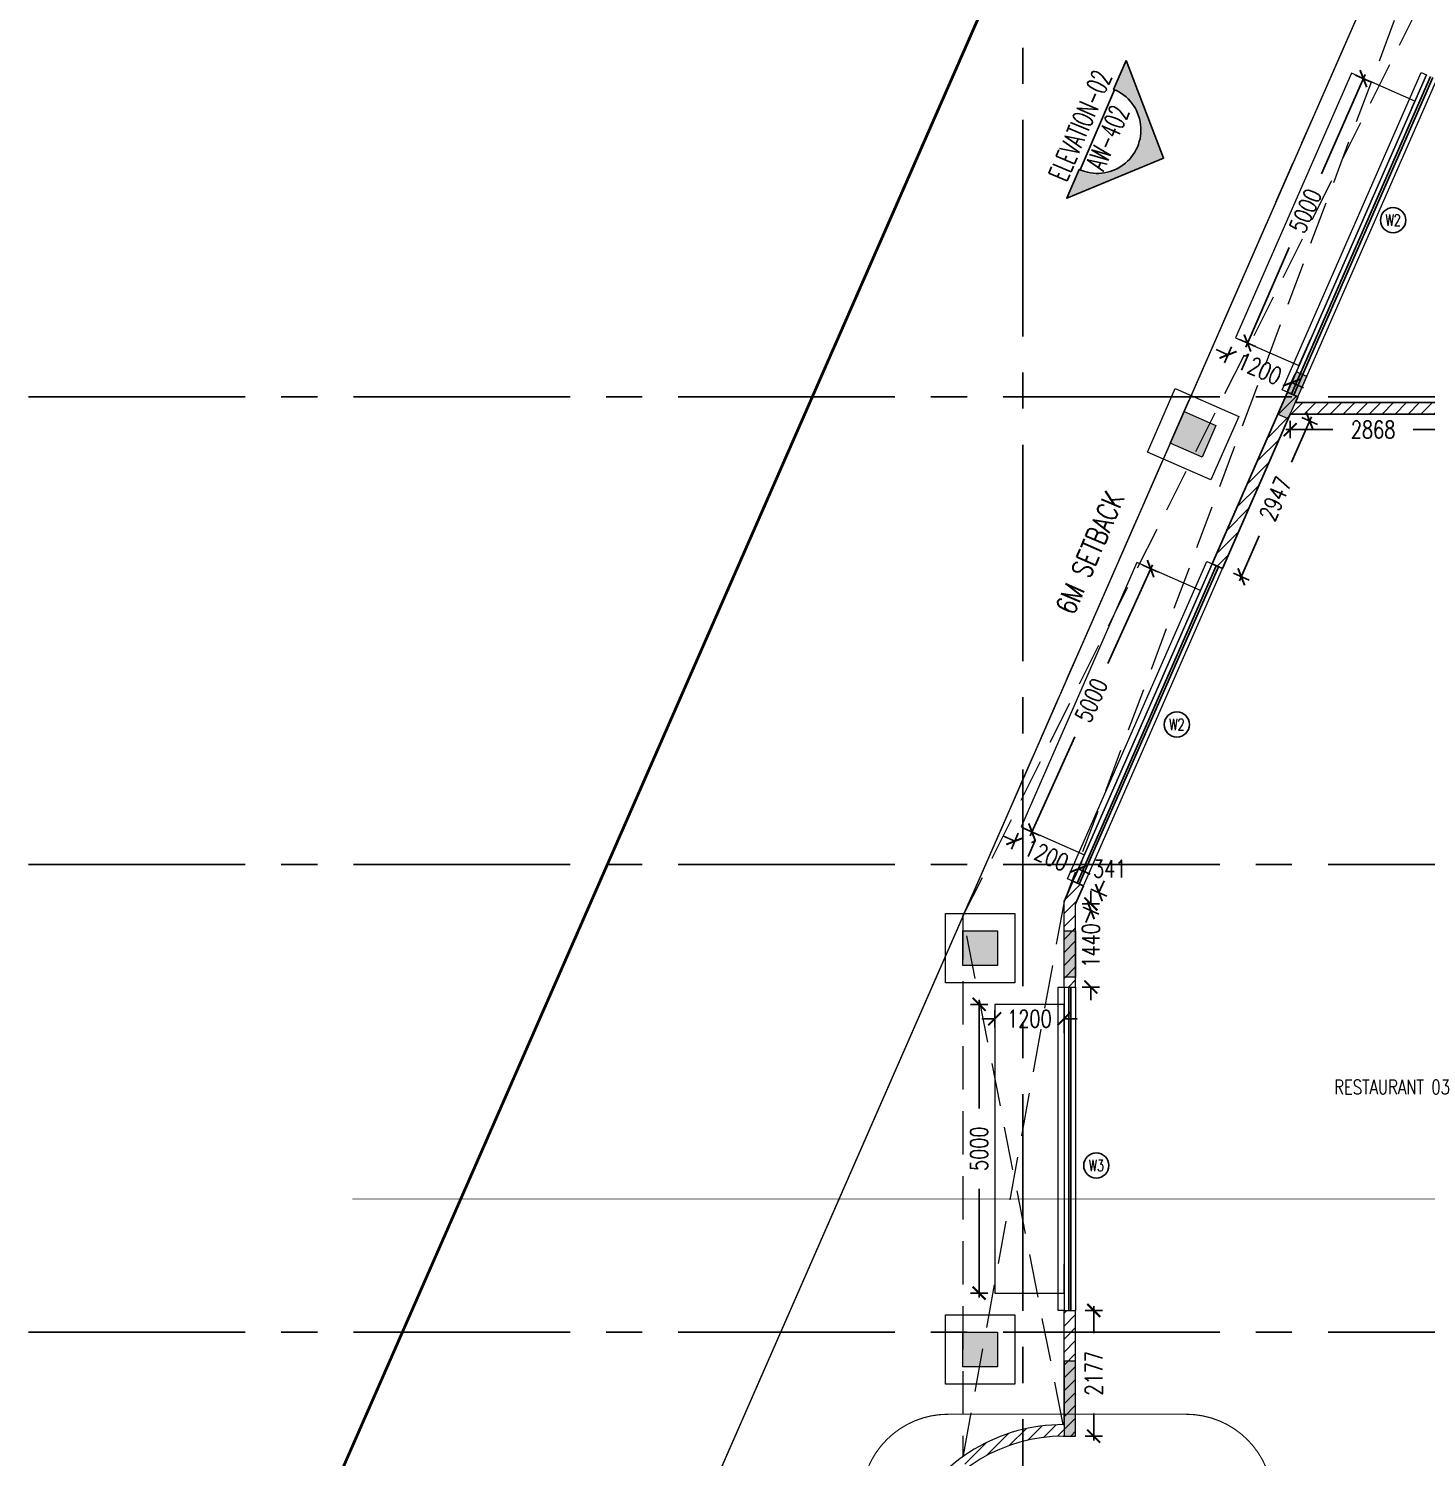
# Model space of a CAD drawing. Header units: millimetres. Extents: x -2076597 to 16308595, y -4402071 to 17875273.
# Drawn here: x -2075263 to -2051059, y -4233978 to -4209234 of the extents above; entities that cross this region are included whole.
import ezdxf
from ezdxf.enums import TextEntityAlignment as Align
from ezdxf.lldxf.tags import DXFTag

# ---------------------------------------------------------------- set-up
doc = ezdxf.new("R2010")
doc.units = ezdxf.units.MM
for name, pattern in [('CENTER', [50.800000000000004, 31.75, -6.35, 6.35, -6.35]), ('CENTER2', [1.125, 0.75, -0.125, 0.125, -0.125]), ('DASHDOT', [1, 0.5, -0.25, 0, -0.25]), ('DASHED2', [0.375, 0.25, -0.125]), ('Demolished', [4.799999999999998, 3.199999999999999, -1.599999999999999]), ('Overhead', [3.968749999999999, 2.38125, -1.587499999999999])]:
    doc.linetypes.add(name, pattern=pattern)
for name, color, linetype, lineweight in [('A- GLAZING', 5, 'Continuous', 9), ('A- REF LINES', 5, 'Continuous', 9), ('A- SHAFT', 8, 'Continuous', 9), ('A-COL HATCH', 252, 'Continuous', 9), ('A-DETL-DEMO', 6, 'Demolished', 9), ('A-DETL-GENF', 92, 'Continuous', 9), ('A-ELEV FINEWALL', 6, 'Continuous', 9), ('A-FLOR', 1, 'Continuous', 9), ('S-COL HATCH', 251, 'Continuous', 9), ('S-COLS', 7, 'Continuous', 9), ('S-STRS-MBND', 31, 'Overhead', 9)]:
    doc.layers.add(name, color=color, linetype=linetype, lineweight=lineweight)
for name, color, linetype in [('A-DIMS', 4, 'Continuous'), ('A-GRID', 8, 'CENTER'), ('A-PARAPET WALL', 4, 'Continuous'), ('a-ref', 5, 'Continuous'), ('A-SCHED', 1, 'Continuous'), ('A-SETBACK', 3, 'Continuous'), ('A-SITE BOUNDARY', 7, 'CENTER'), ('A-TXTROOM', 3, 'Continuous'), ('A-WALL', 2, 'Continuous'), ('A-WALL HATCH', 8, 'Continuous'), ('La-hatch', 8, 'Continuous'), ('S-GRID', 252, 'CENTER2')]:
    doc.layers.add(name, color=color, linetype=linetype)
doc.styles.add('ROMANS', font='romans.shx', dxfattribs={"width": 0.75})
tags = doc.linetypes.add('Sheet-A1-BLOCK-12$0$DASHDOT2', pattern=[0.5, 0.25, -0.125, 0, -0.125]).pattern_tags.tags
tags[10:11] = [DXFTag(74, 4), DXFTag(75, 0), DXFTag(340, '0'), DXFTag(46, 1.0), DXFTag(50, 0.0), DXFTag(44, 0.0), DXFTag(45, 0.0)]
tags[8:9] = [DXFTag(74, 4), DXFTag(75, 0), DXFTag(340, '0'), DXFTag(46, 1.0), DXFTag(50, 0.0), DXFTag(44, 0.0), DXFTag(45, 0.0)]
tags[6:7] = [DXFTag(74, 4), DXFTag(75, 0), DXFTag(340, '0'), DXFTag(46, 1.0), DXFTag(50, 0.0), DXFTag(44, 0.0), DXFTag(45, 0.0)]
tags[4:5] = [DXFTag(74, 4), DXFTag(75, 0), DXFTag(340, '0'), DXFTag(46, 1.0), DXFTag(50, 0.0), DXFTag(44, 0.0), DXFTag(45, 0.0)]
doc.dimstyles.new('DIMM-100', dxfattribs={"dimscale": 150, "dimtxt": 2, "dimasz": 1.5, "dimexe": 1, "dimexo": 0, "dimgap": 2, "dimtad": 0, "dimtoh": 1, "dimdec": 0, "dimzin": 0, "dimdsep": 46, "dimtxsty": 'ROMANS', "dimblk": 'ARCHTICK', "dimcen": 1.5, "dimdle": 0.5, "dimclrd": 8, "dimclre": 8, "dimclrt": 256, "dimazin": 0, "dimtfac": 1, "dimtdec": 0, "dimtix": 1, "dimtofl": 0, "dimtmove": 2, "dimatfit": 3, "dimldrblk": 'DOT', "dimfxl": 0, "dimtolj": 1, "dimtzin": 0, "dimarcsym": 0})
pattern_1 = [(45, (-2740619.584715616, -3139859.151150383), (-112.2532015133644, 112.2532015133644), [])]

# ---------------------------------------------------------------- blocks, each defined once
blk = doc.blocks.new('Family - ___-240295-0_ ground floor')
at = {"layer": 'A-SETBACK', "linetype": 'DASHDOT', "lineweight": -2, "ltscale": 2000, "const_width": 25}
blk.add_lwpolyline([(76479.83439626312, 233662.6982867941), (47865.55767177325, 236124.157571312), (29165.90349804331, 193452.3024638332), (70914.59060184611, 193452.3024638332)], close=True, dxfattribs=at)
at = {"layer": 'A-SITE BOUNDARY', "ltscale": 100, "const_width": 50}
blk.add_lwpolyline([(83289.44024756085, 239099.080375459), (44095.86574142799, 242470.5927428864), (19985.75853242818, 187452.3024638332), (76141.3656168161, 187452.3024638332)], close=True, dxfattribs=at)
at = {"layer": 'A-TXTROOM', "insert": (38155.57649545837, 215716.9526285976, 1.4043495037e-06), "char_height": 355.9762207404061, "attachment_point": 3, "rotation": 66.81164279724045, "style": 'ROMANS'}
blk.add_mtext('6M SETBACK', dxfattribs=at)
blk = doc.blocks.new('SOP')
at = {"layer": 'A-SCHED', "color": 8}
blk.add_circle((0, 0), 217.9613781485823, dxfattribs=at)
at = {"layer": 'A-SCHED', "style": 'ROMANS', "width": 0.7}
blk.add_attdef('D2', text='', height=200, dxfattribs=at).set_placement((0, 0), align=Align.MIDDLE_CENTER)
blk = doc.blocks.new('_ArchTick')
at = {"color": 0, "linetype": 'ByBlock', "const_width": 0.15}
blk.add_lwpolyline([(-0.5, -0.5), (0.5, 0.5)], dxfattribs=at)
blk = doc.blocks.new('*D579')
at = {"layer": 'A-DIMS', "color": 8, "lineweight": -2, "transparency": 16777216}
for p, q in [((-2053490.987691362, -4216179.298216723), (-2052678.353110949, -4216179.298216723)), ((-2053415.987691362, -4216029.298216723), (-2053415.987691362, -4216329.298216723)), ((-2050472.861387677, -4216179.298216723), (-2051285.495968091, -4216179.298216723)), ((-2050547.861387677, -4216029.298216723), (-2050547.861387677, -4216329.298216723))]:
    blk.add_line(p, q, dxfattribs=at)
at = {"layer": 'Defpoints', "color": 0, "transparency": 16777216}
for p in [(-2053415.987691362, -4215910.532120954), (-2050547.861387677, -4215910.532120954), (-2053415.987691362, -4216179.298216723)]:
    blk.add_point(p, dxfattribs=at)
at = {"layer": 'A-DIMS', "color": 8, "lineweight": -2, "transparency": 16777216, "xscale": 225, "yscale": 225, "zscale": 225, "rotation": 180}
blk.add_blockref('_ArchTick', (-2053415.987691362, -4216179.298216723), dxfattribs=at)
at = {"layer": 'A-DIMS', "color": 8, "lineweight": -2, "transparency": 16777216, "xscale": 225, "yscale": 225, "zscale": 225}
blk.add_blockref('_ArchTick', (-2050547.861387677, -4216179.298216723), dxfattribs=at)
at = {"layer": 'A-DIMS', "transparency": 16777216, "insert": (-2051981.92453952, -4216179.298216723), "char_height": 300, "attachment_point": 5, "style": 'ROMANS'}
blk.add_mtext('\\A1;2868', dxfattribs=at)
blk = doc.blocks.new('_Dot')
at = {"color": 0, "linetype": 'ByBlock', "lineweight": -2}
blk.add_line((-0.5, 0), (-1, 0), dxfattribs=at)
at = {"color": 0, "linetype": 'ByBlock', "const_width": 0.5}
blk.add_lwpolyline([(-0.25, 0, 1), (0.25, 0, 1)], format="xyb", close=True, dxfattribs=at)
blk = doc.blocks.new('*D183')
at = {"layer": 'A-DIMS', "color": 8, "lineweight": -2, "transparency": 16777216}
for p, q in [((-2053050.826747876, -4215959.95716399), (-2053392.736036255, -4216740.180343107)), ((-2053218.316918247, -4215968.444968729), (-2052943.542401862, -4216088.856617442)), ((-2054293.699407943, -4218796.142348294), (-2053951.790119564, -4218015.919169176)), ((-2054400.983753957, -4218667.242894842), (-2054126.209237572, -4218787.654543555))]:
    blk.add_line(p, q, dxfattribs=at)
at = {"layer": 'Defpoints', "color": 0, "transparency": 16777216}
for p in [(-2053405.433089964, -4215886.446947102), (-2054588.099925673, -4218585.244873215), (-2054263.596495765, -4218727.448719199)]:
    blk.add_point(p, dxfattribs=at)
at = {"layer": 'A-DIMS', "color": 8, "lineweight": -2, "transparency": 16777216, "xscale": 225, "yscale": 225, "zscale": 225}
for p, rotation in [((-2053080.929660055, -4216028.650793086), 66.3360129616295), ((-2054263.596495765, -4218727.448719199), 246.3360129616295)]:
    blk.add_blockref('_ArchTick', p, dxfattribs=dict(at, rotation=rotation))
at = {"layer": 'A-DIMS', "transparency": 16777216, "insert": (-2053672.263077909, -4217378.049756142), "char_height": 300, "attachment_point": 5, "rotation": 66.33601296162946, "style": 'ROMANS'}
blk.add_mtext('\\A1;2947', dxfattribs=at)
blk = doc.blocks.new('*D580')
at = {"layer": 'A-DIMS', "color": 8, "lineweight": -2, "transparency": 16777216}
for p, q in [((-2056729.820833354, -4224197.526079897), (-2056639.512096922, -4223991.445192563)), ((-2056867.208091576, -4224137.320255609), (-2056592.433575131, -4224257.731904185)), ((-2057003.955640031, -4224449.372635475), (-2056729.181123586, -4224569.784284052)), ((-2056866.568381809, -4224509.578459763), (-2056956.87711824, -4224715.659347096))]:
    blk.add_line(p, q, dxfattribs=at)
at = {"layer": 'Defpoints', "color": 0, "transparency": 16777216}
for p in [(-2056996.332903135, -4224080.735199495), (-2057133.08045159, -4224392.787579361), (-2056866.568381809, -4224509.578459763)]:
    blk.add_point(p, dxfattribs=at)
at = {"layer": 'A-DIMS', "color": 8, "lineweight": -2, "transparency": 16777216, "xscale": 225, "yscale": 225, "zscale": 225}
for p, rotation in [((-2056729.820833354, -4224197.526079897), 246.3360129902442), ((-2056866.568381809, -4224509.578459763), 66.33601299024417)]:
    blk.add_blockref('_ArchTick', p, dxfattribs=dict(at, rotation=rotation))
at = {"layer": 'A-DIMS', "transparency": 16777216, "insert": (-2056542.461246075, -4223782.852362677), "char_height": 300, "attachment_point": 5, "style": 'ROMANS'}
blk.add_mtext('\\A1;341', dxfattribs=at)
blk = doc.blocks.new('*D581')
at = {"layer": 'A-DIMS', "color": 8, "lineweight": -2, "transparency": 16777216}
for p, q in [((-2056868.823879647, -4224392.787579361), (-2056868.823879647, -4224167.787579361)), ((-2057018.823879647, -4224392.787579361), (-2056718.823879647, -4224392.787579361)), ((-2057018.823879647, -4225832.968899783), (-2056718.823879647, -4225832.968899783)), ((-2056868.823879647, -4225832.968899783), (-2056868.823879647, -4226057.968899783))]:
    blk.add_line(p, q, dxfattribs=at)
at = {"layer": 'Defpoints', "color": 0, "transparency": 16777216}
for p in [(-2057133.080451589, -4224392.787579361), (-2057133.080451587, -4225832.968899783), (-2056868.823879647, -4225832.968899783)]:
    blk.add_point(p, dxfattribs=at)
at = {"layer": 'A-DIMS', "color": 8, "lineweight": -2, "transparency": 16777216, "xscale": 225, "yscale": 225, "zscale": 225}
for p, rotation in [((-2056868.823879647, -4224392.787579361), 270), ((-2056868.823879647, -4225832.968899783), 90)]:
    blk.add_blockref('_ArchTick', p, dxfattribs=dict(at, rotation=rotation))
at = {"layer": 'A-DIMS', "transparency": 16777216, "insert": (-2056868.823879646, -4225112.878239572), "char_height": 300, "attachment_point": 5, "rotation": 90, "style": 'ROMANS'}
blk.add_mtext('\\A1;1440', dxfattribs=at)
blk = doc.blocks.new('*D582')
at = {"layer": 'A-DIMS', "color": 8, "lineweight": -2, "transparency": 16777216}
for p, q in [((-2056968.879241562, -4231432.968899783), (-2056668.879241562, -4231432.968899783)), ((-2056818.879241562, -4231357.968899783), (-2056818.879241562, -4231825.201660435)), ((-2056818.879241562, -4233685.291563943), (-2056818.879241562, -4233218.058803291)), ((-2056968.879241562, -4233610.291563943), (-2056668.879241562, -4233610.291563943))]:
    blk.add_line(p, q, dxfattribs=at)
at = {"layer": 'Defpoints', "color": 0, "transparency": 16777216}
for p in [(-2057133.080451589, -4231432.968899783), (-2057133.080451589, -4233610.291563943), (-2056818.879241562, -4233610.291563943)]:
    blk.add_point(p, dxfattribs=at)
at = {"layer": 'A-DIMS', "color": 8, "lineweight": -2, "transparency": 16777216, "xscale": 225, "yscale": 225, "zscale": 225}
for p, rotation in [((-2056818.879241562, -4231432.968899783), 90), ((-2056818.879241562, -4233610.291563943), 270)]:
    blk.add_blockref('_ArchTick', p, dxfattribs=dict(at, rotation=rotation))
at = {"layer": 'A-DIMS', "transparency": 16777216, "insert": (-2056818.879241562, -4232521.630231863), "char_height": 300, "attachment_point": 5, "rotation": 90, "style": 'ROMANS'}
blk.add_mtext('\\A1;2177', dxfattribs=at)
blk = doc.blocks.new('*D585')
at = {"layer": 'A-DIMS', "color": 8, "lineweight": -2, "transparency": 16777216}
for p, q in [((-2058185.357337608, -4223306.006287079), (-2058391.438224844, -4223215.697550425)), ((-2058125.151513173, -4223168.619028922), (-2058245.563162044, -4223443.393545236)), ((-2057026.053449007, -4223650.265623931), (-2057146.465097879, -4223925.040140245)), ((-2057086.259273443, -4223787.652882088), (-2056880.178386207, -4223877.961618742))]:
    blk.add_line(p, q, dxfattribs=at)
at = {"layer": 'Defpoints', "color": 0, "transparency": 16777216}
for p in [(-2058077.927896739, -4223060.856644753), (-2056978.829832573, -4223542.503239762), (-2057086.259273443, -4223787.652882088)]:
    blk.add_point(p, dxfattribs=at)
at = {"layer": 'A-DIMS', "color": 8, "lineweight": -2, "transparency": 16777216, "xscale": 225, "yscale": 225, "zscale": 225}
for p, rotation in [((-2058185.357337608, -4223306.006287079), 336.3360129284566), ((-2057086.259273443, -4223787.652882088), 156.3360129284565)]:
    blk.add_blockref('_ArchTick', p, dxfattribs=dict(at, rotation=rotation))
at = {"layer": 'A-DIMS', "transparency": 16777216, "insert": (-2057635.808305526, -4223546.829584584), "char_height": 300, "attachment_point": 5, "rotation": 336.3360129284565, "style": 'ROMANS'}
blk.add_mtext('\\A1;1200', dxfattribs=at)
blk = doc.blocks.new('*D586')
at = {"layer": 'A-DIMS', "color": 8, "lineweight": -2, "transparency": 16777216}
for p, q in [((-2055803.544107114, -4218518.975131904), (-2056575.317229677, -4220231.837312614)), ((-2055971.112935048, -4218525.734414782), (-2055697.595384052, -4218648.974624524)), ((-2057919.277040322, -4223214.602408663), (-2057147.50391776, -4221501.740227953)), ((-2058025.225763385, -4223084.602916043), (-2057751.708212389, -4223207.843125785))]:
    blk.add_line(p, q, dxfattribs=at)
at = {"layer": 'Defpoints', "color": 0, "transparency": 16777216}
for p in [(-2056023.815068402, -4218501.988143493), (-2055834.35415955, -4218587.354519653), (-2058077.927896739, -4223060.856644754)]:
    blk.add_point(p, dxfattribs=at)
at = {"layer": 'A-DIMS', "color": 8, "lineweight": -2, "transparency": 16777216, "xscale": 225, "yscale": 225, "zscale": 225}
for p, rotation in [((-2055834.35415955, -4218587.354519653), 65.74485660190005), ((-2057888.466987887, -4223146.223020914), 245.7448566019)]:
    blk.add_blockref('_ArchTick', p, dxfattribs=dict(at, rotation=rotation))
at = {"layer": 'A-DIMS', "transparency": 16777216, "insert": (-2056861.410573718, -4220866.788770283), "char_height": 300, "attachment_point": 5, "rotation": 65.74485660190005, "style": 'ROMANS'}
blk.add_mtext('\\A1;5000', dxfattribs=at)
blk = doc.blocks.new('*D587')
at = {"layer": 'A-DIMS', "color": 8, "lineweight": -2, "transparency": 16777216}
for p, q in [((-2052119.799996566, -4210031.729914286), (-2052873.806273644, -4211752.341766612)), ((-2052287.29016694, -4210040.217718965), (-2052012.515650599, -4210160.629367776)), ((-2054186.866634487, -4214748.692444808), (-2053432.860357409, -4213028.080592481)), ((-2054294.150980455, -4214619.792991317), (-2054019.376464114, -4214740.204640128))]:
    blk.add_line(p, q, dxfattribs=at)
at = {"layer": 'Defpoints', "color": 0, "transparency": 16777216}
for p in [(-2052358.374578523, -4210009.067118403), (-2052149.902908769, -4210100.423543371), (-2054365.235392038, -4214588.642390754)]:
    blk.add_point(p, dxfattribs=at)
at = {"layer": 'A-DIMS', "color": 8, "lineweight": -2, "transparency": 16777216, "xscale": 225, "yscale": 225, "zscale": 225}
for p, rotation in [((-2052149.902908769, -4210100.423543371), 66.33601294115387), ((-2054156.763722284, -4214679.998815723), 246.3360129411539)]:
    blk.add_blockref('_ArchTick', p, dxfattribs=dict(at, rotation=rotation))
at = {"layer": 'A-DIMS', "transparency": 16777216, "insert": (-2053153.333315527, -4212390.211179546), "char_height": 300, "attachment_point": 5, "rotation": 66.33601294115387, "style": 'ROMANS'}
blk.add_mtext('\\A1;5000', dxfattribs=at)
blk = doc.blocks.new('*D588')
at = {"layer": 'A-DIMS', "color": 8, "lineweight": -2, "transparency": 16777216}
for p, q in [((-2054494.329007453, -4214883.228803831), (-2054700.409894688, -4214792.920067176)), ((-2054434.123183016, -4214745.841545675), (-2054554.53483189, -4215020.616061988)), ((-2053335.025118851, -4215227.488140695), (-2053455.436767725, -4215502.262657008)), ((-2053395.230943288, -4215364.875398851), (-2053189.150056053, -4215455.184135507))]:
    blk.add_line(p, q, dxfattribs=at)
at = {"layer": 'Defpoints', "color": 0, "transparency": 16777216}
for p in [(-2054365.235392039, -4214588.642390754), (-2053266.137327874, -4215070.288985774), (-2053395.230943288, -4215364.875398851)]:
    blk.add_point(p, dxfattribs=at)
at = {"layer": 'A-DIMS', "color": 8, "lineweight": -2, "transparency": 16777216, "xscale": 225, "yscale": 225, "zscale": 225}
for p, rotation in [((-2054494.329007453, -4214883.228803831), 336.3360129279589), ((-2053395.230943288, -4215364.875398851), 156.3360129279589)]:
    blk.add_blockref('_ArchTick', p, dxfattribs=dict(at, rotation=rotation))
at = {"layer": 'A-DIMS', "transparency": 16777216, "insert": (-2053944.779975371, -4215124.052101341), "char_height": 300, "attachment_point": 5, "rotation": 336.3360129279589, "style": 'ROMANS'}
blk.add_mtext('\\A1;1200', dxfattribs=at)
blk = doc.blocks.new('*D591')
at = {"layer": 'A-DIMS', "color": 8, "lineweight": -2, "transparency": 16777216}
for p, q in [((-2058533.080451589, -4226232.68695737), (-2058533.080451589, -4226532.68695737)), ((-2057333.080451587, -4226232.68695737), (-2057333.080451587, -4226532.68695737)), ((-2058533.080451589, -4226382.68695737), (-2058758.080451589, -4226382.68695737)), ((-2057333.080451587, -4226382.68695737), (-2057108.080451587, -4226382.68695737))]:
    blk.add_line(p, q, dxfattribs=at)
at = {"layer": 'Defpoints', "color": 0, "transparency": 16777216}
for p in [(-2058533.080451589, -4226132.968899783), (-2057333.080451587, -4226132.968899783), (-2057333.080451587, -4226382.68695737)]:
    blk.add_point(p, dxfattribs=at)
at = {"layer": 'A-DIMS', "color": 8, "lineweight": -2, "transparency": 16777216, "xscale": 225, "yscale": 225, "zscale": 225}
blk.add_blockref('_ArchTick', (-2058533.080451589, -4226382.68695737), dxfattribs=at)
at = {"layer": 'A-DIMS', "color": 8, "lineweight": -2, "transparency": 16777216, "xscale": 225, "yscale": 225, "zscale": 225, "rotation": 180}
blk.add_blockref('_ArchTick', (-2057333.080451587, -4226382.68695737), dxfattribs=at)
at = {"layer": 'A-DIMS', "transparency": 16777216, "insert": (-2057933.080451588, -4226382.68695737), "char_height": 300, "attachment_point": 5, "style": 'ROMANS'}
blk.add_mtext('\\A1;1200', dxfattribs=at)
blk = doc.blocks.new('*D592')
at = {"layer": 'A-DIMS', "color": 8, "lineweight": -2, "transparency": 16777216}
for p, q in [((-2058803.624150304, -4226057.968899783), (-2058803.624150304, -4227936.540328355)), ((-2058653.624150304, -4226132.968899783), (-2058953.624150304, -4226132.968899783)), ((-2058803.624150304, -4231207.968899783), (-2058803.624150304, -4229329.397471211)), ((-2058653.624150304, -4231132.968899783), (-2058953.624150304, -4231132.968899783))]:
    blk.add_line(p, q, dxfattribs=at)
at = {"layer": 'Defpoints', "color": 0, "transparency": 16777216}
for p in [(-2058533.080451589, -4226132.968899783), (-2058803.624150304, -4231132.968899783), (-2058533.080451589, -4231132.968899783)]:
    blk.add_point(p, dxfattribs=at)
at = {"layer": 'A-DIMS', "color": 8, "lineweight": -2, "transparency": 16777216, "xscale": 225, "yscale": 225, "zscale": 225}
for p, rotation in [((-2058803.624150304, -4226132.968899783), 90), ((-2058803.624150304, -4231132.968899783), 270)]:
    blk.add_blockref('_ArchTick', p, dxfattribs=dict(at, rotation=rotation))
at = {"layer": 'A-DIMS', "transparency": 16777216, "insert": (-2058803.624150303, -4228632.968899783), "char_height": 300, "attachment_point": 5, "rotation": 90, "style": 'ROMANS'}
blk.add_mtext('\\A1;5000', dxfattribs=at)
blk = doc.blocks.new('COLUMN 1')
at = {"layer": 'A-COL HATCH'}
h = blk.add_hatch(color=256, dxfattribs=at)
h.paths.add_polyline_path([(683203.9578250493, -1002521.67855534), (683020.7748141531, -1002441.4041228), (682831.143040604, -1002874.136166375), (683049.5039017173, -1002874.136166375)])
h.paths.add_polyline_path([(683049.5039017173, -1002874.136166375), (682831.143040604, -1002874.136166375), (682699.6770839919, -1003174.136166379), (682882.8600948863, -1003254.410598919)])
for points in [[(681390.6489147595, -1003918.977575611), (680841.0998820658, -1003678.154278014), (681081.9231796623, -1003128.605245322), (681631.4722123551, -1003369.428542916)], [(677850.9451848804, -1012723.932849508), (677250.9451848804, -1012723.932849508), (677250.9451848804, -1012123.932849508), (677850.9451848804, -1012123.932849508)], [(677850.9451848799, -1019674.136166375), (677250.9451848799, -1019674.136166375), (677250.9451848799, -1019074.136166375), (677850.9451848799, -1019074.136166375)]]:
    blk.add_hatch(color=256, dxfattribs=at).paths.add_polyline_path(points)
at = {"layer": 'S-COL HATCH'}
for points in [[(677850.9451848804, -1012723.932849508), (677250.9451848804, -1012723.932849508), (677250.9451848804, -1012123.932849508), (677850.9451848804, -1012123.932849508)], [(679200.9451848799, -1012923.932849508), (679000.9451848799, -1012923.932849508), (679000.9451848799, -1012123.932849508), (679200.9451848799, -1012123.932849508)], [(677850.9451848799, -1019674.136166375), (677250.9451848799, -1019674.136166375), (677250.9451848799, -1019074.136166375), (677850.9451848799, -1019074.136166375)], [(679200.9451848799, -1020873.895609368), (679200.9451848799, -1019573.895609368), (679000.9451848795, -1019573.895609368), (679000.9451848795, -1020873.895609368)]]:
    blk.add_hatch(color=256, dxfattribs=at).paths.add_polyline_path(points)
at = {"layer": 'S-COLS'}
for p, q in [((683020.7748141531, -1002441.4041228), (682699.6770839919, -1003174.136166379)), ((682882.8600948863, -1003254.410598919), (683203.9578250484, -1002521.678555343)), ((683203.957825047, -1002521.67855534), (683020.7748141531, -1002441.4041228)), ((682882.8600948863, -1003254.410598919), (682699.6770839924, -1003174.136166379))]:
    blk.add_line(p, q, dxfattribs=at)
for points in [[(681390.6489147595, -1003918.977575611), (680841.0998820658, -1003678.154278014), (681081.9231796623, -1003128.605245322), (681631.4722123551, -1003369.428542916)], [(677850.9451848804, -1012723.932849508), (677250.9451848804, -1012723.932849508), (677250.9451848804, -1012123.932849508), (677850.9451848804, -1012123.932849508)], [(677850.9451848804, -1012723.932849508), (677250.9451848804, -1012723.932849508), (677250.9451848804, -1012123.932849508), (677850.9451848804, -1012123.932849508)], [(679200.9451848799, -1012923.932849508), (679000.9451848799, -1012923.932849508), (679000.9451848799, -1012123.932849508), (679200.9451848799, -1012123.932849508)], [(677850.9451848799, -1019674.136166375), (677250.9451848799, -1019674.136166375), (677250.9451848799, -1019074.136166375), (677850.9451848799, -1019074.136166375)], [(677850.9451848799, -1019674.136166375), (677250.9451848799, -1019674.136166375), (677250.9451848799, -1019074.136166375), (677850.9451848799, -1019074.136166375)], [(679200.9451848799, -1020873.895609368), (679200.9451848799, -1019573.895609368), (679000.9451848795, -1019573.895609368), (679000.9451848795, -1020873.895609368)]]:
    blk.add_lwpolyline(points, close=True, dxfattribs=at)
at = {"layer": 'S-GRID', "ltscale": 5000}
for p, q in [((678285.9451848799, -1035578.755195804), (678285.9451848799, -974745.3796445802)), ((661071.4409208517, -1002874.136166375), (726350.6785720722, -1002874.136166375)), ((661071.4409208517, -1010974.136166375), (726350.6785720722, -1010974.136166375)), ((661071.4409208517, -1019074.136166375), (726350.6785720717, -1019074.136166375))]:
    blk.add_line(p, q, dxfattribs=at)
blk = doc.blocks.new('SEC LINES')
at = {"layer": 'A-ELEV FINEWALL', "color": 7, "linetype": 'Sheet-A1-BLOCK-12$0$DASHDOT2', "ltscale": 4000, "const_width": 10}
blk.add_lwpolyline([(-3817612.91733184, -18368004.74230636), (-3871756.568965665, -18368004.74230636)], dxfattribs=at)

msp = doc.modelspace()

# ---------------------------------------------------------------- hatches: boundary and pattern name
at = {"layer": 'a-ref'}
msp.add_hatch(color=66, dxfattribs=at).paths.add_polyline_path([(-2055633.555621561, -4211470.623374101), (-2057251.46494955, -4212138.952230092), (-2057061.453484911, -4211697.436510608, 1), (-2056450.466379672, -4210277.73053721), (-2056260.454915028, -4209836.214817714)])
at = {"layer": 'A-WALL HATCH'}
h = msp.add_hatch(dxfattribs=at)
h.set_pattern_fill('ANSI31', color=256, scale=50)
h.set_pattern_definition(pattern_1)
h.paths.add_polyline_path([(-2053415.987691362, -4215910.532120954), (-2050547.861387677, -4215910.532120954), (-2050547.861387677, -4221910.532120954), (-2050347.861387678, -4221910.532120954), (-2050347.861387678, -4215910.532120954), (-2047583.080451589, -4215910.532120954), (-2047583.080451589, -4218110.532120954), (-2046983.080451589, -4218110.532120954), (-2046983.080451589, -4217910.532120954), (-2047383.080451587, -4217910.532120954), (-2047383.080451587, -4215910.532120954), (-2045283.080451587, -4215910.532120954), (-2045283.080451587, -4213710.532120954), (-2045483.080451587, -4213710.532120954), (-2045483.080451587, -4215710.532120954), (-2053328.343720287, -4215710.532120954), (-2053283.640397867, -4215608.520945802), (-2053466.823408742, -4215528.246513214), (-2054771.282937532, -4218504.970440242), (-2054588.099926638, -4218585.244872794)])
h = msp.add_hatch(dxfattribs=at)
h.set_pattern_fill('ANSI31', color=256, scale=50)
h.set_pattern_definition(pattern_1)
h.paths.add_polyline_path([(-2057133.080451589, -4224392.787579361), (-2056996.332902866, -4224080.735199612), (-2057179.515913762, -4224000.460767072), (-2057333.080451587, -4224350.888836324), (-2057333.080451587, -4225832.968899783), (-2057133.080451589, -4225832.968899783)])
h = msp.add_hatch(dxfattribs=at)
h.set_pattern_fill('ANSI31', color=256, scale=50)
h.set_pattern_definition([(45, (-2740619.584715616, -3221090.151150383), (-112.2532015133644, 112.2532015133644), [])])
edge = h.paths.add_edge_path()
edge.add_line((-2054346.249916629, -4236410.291563943), (-2054346.249916629, -4235213.164837502))
edge.add_line((-2054346.249916629, -4235213.164837502), (-2054546.24991663, -4235213.164837502))
edge.add_line((-2054546.24991663, -4235213.164837502), (-2054589.456259679, -4235213.543168344))
edge.add_line((-2054589.456259679, -4235213.543168344), (-2054546.24991663, -4236410.291563943))
edge.add_arc((-2057346.249916632, -4236410.291563943), 2800.00000000326, -30.005610287590287, 0, ccw=False)
edge.add_line((-2054921.515882844, -4237810.528995734), (-2054693.075377592, -4237810.528995734))
edge.add_arc((-2057346.249916634, -4236410.291563943), 3000.000000005044, 332.1767334542461, 360)
edge = h.paths.add_edge_path()
edge.add_line((-2054693.075377592, -4237810.528995734), (-2054921.515882844, -4237810.528995734))
edge.add_arc((-2057346.249916624, -4236410.291563943), 2799.99999999692, 317.6251091760399, 329.9943897123286, ccw=False)
edge.add_line((-2055277.747748037, -4238297.431934584), (-2055129.319289619, -4238431.483933564))
edge.add_arc((-2057346.249916634, -4236410.291563943), 3000.00000000521, 317.6443338575693, 332.1767334542419)
edge = h.paths.add_edge_path()
edge.add_arc((-2057346.249916621, -4236410.291563943), 2800.000000003293, 255.48379815645, 264.3750000026116, ccw=False)
edge.add_line((-2058048.080451589, -4239120.906604882), (-2058048.080451589, -4239327.042136103))
edge.add_arc((-2057346.249916632, -4236410.291563943), 2999.999999998814, 256.4706454072706, 264.3750000027981)
edge.add_line((-2057640.301337474, -4239395.845743973), (-2057620.697909417, -4239196.808798634))
edge = h.paths.add_edge_path()
edge.add_line((-2058666.160779737, -4238879.671104122), (-2058760.440127109, -4239056.055356983))
edge.add_arc((-2057346.24991663, -4236410.291563943), 2999.99999999884, 241.8749999999898, 256.4706454072618)
edge.add_line((-2058048.080451589, -4239327.042136103), (-2058048.080451589, -4239120.906604882))
edge.add_arc((-2057346.249916627, -4236410.291563943), 2800.00000000176, 241.8750000000869, 255.48379815657, ccw=False)
edge = h.paths.add_edge_path()
edge.add_line((-2060132.767151322, -4236684.739556763), (-2060331.804096657, -4236704.342984822))
edge.add_arc((-2057346.249916639, -4236410.291563932), 2999.999999992507, 185.6249999979734, 188.6019864379219)
edge.add_line((-2060312.50350487, -4236859.000434194), (-2060114.749613132, -4236829.110654324))
edge.add_arc((-2057346.249916624, -4236410.291563943), 2800.000000004406, 185.6249999978075, 188.6024861288247, ccw=False)
edge = h.paths.add_edge_path()
edge.add_line((-2059663.879948709, -4234839.116515003), (-2059829.533896414, -4234727.050441653))
edge.add_arc((-2057346.249916637, -4236410.291563943), 2999.999999993061, 145.869454217971, 151.8750000001221)
edge.add_line((-2059992.013709679, -4234996.101353474), (-2059815.629456809, -4235090.380700834))
edge.add_arc((-2057346.249916632, -4236410.291563943), 2799.999999999241, 145.8657460062892, 151.8750000000812, ccw=False)
edge = h.paths.add_edge_path()
edge.add_line((-2058048.080451589, -4233699.676522993), (-2058048.080451589, -4233493.540991783))
edge.add_arc((-2057346.249916627, -4236410.291563943), 3000.000000000013, 103.5293545928247, 126.3394042636513)
edge.add_line((-2059123.95182606, -4233993.728731904), (-2059005.292273042, -4234154.725457702))
edge.add_arc((-2057346.249916632, -4236410.291563943), 2799.999999996802, 104.51620184333851, 126.3356931433909, ccw=False)
edge = h.paths.add_edge_path()
edge.add_line((-2057133.080451589, -4231810.532120954), (-2057333.080451587, -4231810.532120954))
edge.add_line((-2057333.080451587, -4231810.532120954), (-2057333.080451587, -4233410.320469882))
edge.add_arc((-2057346.249916634, -4236410.291563943), 3000.000000001551, 89.74848093696825, 103.5293545926437)
edge.add_line((-2058048.080451589, -4233493.540991783), (-2058048.080451589, -4233699.676522993))
edge.add_arc((-2057346.249916619, -4236410.291563943), 2800.000000000021, 90.00000000020009, 104.5162018435968, ccw=False)
edge.add_line((-2057346.249916629, -4233610.291563943), (-2057133.080451589, -4233610.291563943))
edge.add_line((-2057133.080451589, -4233610.291563943), (-2057133.080451589, -4231810.532120954))
h.paths.add_polyline_path([(-2057133.080451589, -4231432.968899783), (-2057333.080451587, -4231432.968899783), (-2057333.080451587, -4231810.532120954), (-2057133.080451589, -4231810.532120954)])

# ---------------------------------------------------------------- linework, layer by layer
at = {"layer": 'A- GLAZING'}
for p, q in [((-2053466.823409327, -4215528.246512964), (-2051058.590431865, -4210032.756186675)), ((-2053283.640398452, -4215608.520945542), (-2050875.407420989, -4210113.030619264)), ((-2057179.515914029, -4224000.460766952), (-2054771.282936567, -4218504.970440663)), ((-2056996.332903134, -4224080.735199492), (-2054588.099925672, -4218585.244873215)), ((-2057333.080451587, -4225832.968899783), (-2057333.080451587, -4231432.968899783)), ((-2057133.080451589, -4225832.968899783), (-2057133.080451589, -4231432.968899783))]:
    msp.add_line(p, q, dxfattribs=at)
at = {"layer": 'A- SHAFT', "linetype": 'DASHED2', "ltscale": 3000}
for p, q in [((-2059083.080451589, -4224607.138160214), (-2047668.940520084, -4198560.532120954)), ((-2059083.080451589, -4224607.138160214), (-2046031.234061707, -4198560.532120954)), ((-2047668.940520084, -4198560.532120954), (-2057333.080451587, -4224350.888836324)), ((-2057333.080451587, -4224350.888836324), (-2059083.080451589, -4233964.188603554)), ((-2059083.080451589, -4224607.138160214), (-2059083.080451589, -4233964.188603554)), ((-2057346.249916629, -4233410.291563943), (-2059083.080451589, -4224607.138160214))]:
    msp.add_line(p, q, dxfattribs=at)
at = {"layer": 'A-DETL-DEMO', "color": 8, "linetype": 'Continuous', "ltscale": 1.1}
for points in [[(-2054307.36725869, -4215951.461630065), (-2054789.013853882, -4217050.559695456), (-2055888.111919322, -4216568.913100239), (-2055406.465323921, -4215469.815034941)], [(-2058183.080451587, -4225760.408804081), (-2059383.080451587, -4225760.408804081), (-2059383.080451587, -4224560.408804081), (-2058183.080451587, -4224560.408804081)], [(-2058183.080451587, -4232710.612120952), (-2059383.080451589, -4232710.612120952), (-2059383.080451589, -4231510.612120952), (-2058183.080451587, -4231510.612120952)]]:
    msp.add_lwpolyline(points, close=True, dxfattribs=at)
at = {"layer": 'A-FLOR'}
for points in [[(-2051058.590432492, -4210032.756186426), (-2053466.823408701, -4215528.246513214), (-2053558.414913757, -4215488.109297544), (-2051150.181937549, -4209992.618970763)], [(-2054771.282937285, -4218504.970440626), (-2057179.515913494, -4224000.460767407), (-2057271.107419288, -4223960.323550969), (-2054862.874443079, -4218464.833224189)], [(-2057333.080451587, -4225832.968899783), (-2057333.080451587, -4231432.968899783), (-2057433.080451587, -4231432.968899783), (-2057433.080451587, -4225832.968899783)]]:
    msp.add_lwpolyline(points, close=True, dxfattribs=at)
at = {"layer": 'A-PARAPET WALL'}
for p, q in [((-2053393.550204977, -4215560.356286004), (-2050985.317227517, -4210064.865959711)), ((-2053356.913602802, -4215576.411172513), (-2050948.68062534, -4210080.920846224)), ((-2057106.242709672, -4224032.570539974), (-2054698.009732209, -4218537.080213692)), ((-2057069.606107492, -4224048.625426475), (-2054661.37313003, -4218553.135100193)), ((-2057253.080451589, -4225832.968899783), (-2057253.080451589, -4231432.968899783)), ((-2057213.080451587, -4225832.968899783), (-2057213.080451587, -4231432.968899783))]:
    msp.add_line(p, q, dxfattribs=at)
at = {"layer": 'a-ref', "color": 3, "linetype": 'Continuous', "ltscale": 1000}
msp.add_lwpolyline([(-2056259.484066095, -4209787.855652153), (-2056474.498434927, -4210287.468788307, -1.024451568178805), (-2057070.902524976, -4211673.289277714), (-2057285.916893808, -4212172.902413867), (-2055610.17680173, -4211480.684723228)], format="xyb", close=True, dxfattribs=at)
at = {"layer": 'a-ref', "linetype": 'DASHDOT', "ltscale": 1000, "const_width": 20}
msp.add_lwpolyline([(-2055219.347493155, -4239753.805315271), (-2059342.847493155, -4239753.805315271, -0.414213562373095), (-2060842.847493155, -4238253.805315271), (-2060842.847493155, -4234730.805315271, -0.414213562373095), (-2059342.847493155, -4233230.805315271), (-2055219.347493155, -4233230.805315271, -0.414213562373095), (-2053719.347493155, -4234730.805315271), (-2053719.347493155, -4238253.805315271, -0.414213562373095)], format="xyb", close=True, dxfattribs=at)
at = {"layer": 'A-WALL'}
for p, q in [((-2053466.823408742, -4215528.246513214), (-2054771.282937532, -4218504.970440242)), ((-2053466.823408742, -4215528.246513214), (-2053283.640397867, -4215608.520945802)), ((-2053283.640397867, -4215608.520945802), (-2053328.343720287, -4215710.532120954)), ((-2053415.987691362, -4215910.532120954), (-2054588.099926638, -4218585.244872794)), ((-2050547.861387677, -4215910.532120954), (-2053415.987691362, -4215910.532120954)), ((-2045483.080451587, -4215710.532120954), (-2053328.343720287, -4215710.532120954)), ((-2054588.099926638, -4218585.244872794), (-2054771.282937532, -4218504.970440242)), ((-2057179.515913762, -4224000.460767072), (-2057333.080451587, -4224350.888836324)), ((-2056996.332902866, -4224080.735199612), (-2057179.515913762, -4224000.460767072)), ((-2056996.332902866, -4224080.735199612), (-2057133.080451589, -4224392.787579361))]:
    msp.add_line(p, q, dxfattribs=at)
at = {"layer": 'A-WALL', "lineweight": 18}
for p, q in [((-2057333.080451587, -4225832.968899783), (-2057333.080451587, -4224350.888836324)), ((-2057133.080451589, -4225832.968899783), (-2057133.080451589, -4224392.787579361)), ((-2057333.080451587, -4225832.968899783), (-2057133.080451589, -4225832.968899783)), ((-2057333.080451587, -4231432.968899783), (-2057133.080451589, -4231432.968899783)), ((-2057333.080451587, -4233410.291563943), (-2057333.080451587, -4231432.968899783)), ((-2057133.080451589, -4233610.291563943), (-2057133.080451589, -4231432.968899783)), ((-2057346.249916629, -4233410.291563943), (-2057333.080451587, -4233410.291563943)), ((-2057346.249916629, -4233610.291563943), (-2057133.080451589, -4233610.291563943))]:
    msp.add_line(p, q, dxfattribs=at)
for radius, start in [(3000, 89.94665282648111), (2800, 90)]:
    msp.add_arc((-2057346.249916629, -4236410.291563943), radius, start, 151.8750000011342, dxfattribs=at)
at = {"layer": 'La-hatch', "ltscale": 0.1}
msp.add_line((-2057054.016889669, -4211680.316568661), (-2056457.61279962, -4210294.496079259), dxfattribs=at)
at = {"layer": 'S-STRS-MBND', "linetype": 'Continuous', "ltscale": 0.09}
for points in [[(-2051311.191703288, -4210609.182079475), (-2051259.27651315, -4210490.713713653), (-2052358.374578514, -4210009.067118403), (-2054365.235392039, -4214588.642390754), (-2053266.137326674, -4215070.288986001), (-2053065.451245321, -4214612.331458773)], [(-2055023.884207989, -4219081.396333471), (-2054971.96901785, -4218962.927967642), (-2056071.067083215, -4218481.281372394), (-2058077.927896739, -4223060.856644753), (-2056978.829831373, -4223542.503239993), (-2056778.143750022, -4223084.545712762)], [(-2057333.080451587, -4226632.968899783), (-2057333.080451587, -4226132.968899783), (-2058533.080451589, -4226132.968899783), (-2058533.080451589, -4231132.968899783), (-2057333.080451587, -4231132.968899783), (-2057333.080451587, -4230632.968899783)]]:
    msp.add_lwpolyline(points, dxfattribs=at)

# ---------------------------------------------------------------- block references
at = {"layer": 'A- REF LINES'}
msp.add_blockref('SEC LINES', (1802100.652506844, 14138502.69468473), dxfattribs=at)
at = {"layer": 'A-DETL-GENF', "color": 8}
msp.add_blockref('Family - ___-240295-0_ ground floor', (-2094762.451989525, -4432922.911459573), dxfattribs=at)
at = {"layer": 'A-GRID', "color": 8}
msp.add_blockref('COLUMN 1', (-2736334.025636468, -3212736.395954572), dxfattribs=at)
at = {"layer": 'A-SCHED'}
for p, values in [((-2051635.568328799, -4212552.838229194), {'D2': 'W2'}), ((-2055380.308340134, -4221285.448511433), {'D2': 'W2'}), ((-2056775.074621689, -4228922.562186372), {'D2': 'W3'})]:
    msp.add_blockref('SOP', p, dxfattribs=at).add_auto_attribs(values)

# ---------------------------------------------------------------- texts
at = {"layer": 'A-TXTROOM', "style": 'ROMANS', "width": 0.5999999998910363}
for s, p in [('ELEVATION-02', (-2057292.237412208, -4211906.168613899)), ('AW-402', (-2056645.247357981, -4211718.979351584))]:
    msp.add_text(s, height=347.3194256263786, rotation=66.7092465737658, dxfattribs=at).set_placement(p)
at = {"layer": 'A-TXTROOM', "insert": (-2052655.612006999, -4227440.076845303, 6.24155335e-07), "char_height": 250.2824545145634, "width": 3684.893068894183, "attachment_point": 1, "style": 'ROMANS'}
msp.add_mtext('RESTAURANT 03', dxfattribs=at)

# ---------------------------------------------------------------- dimensions: what is measured, and where the dimension line sits
at = {"layer": 'A-DIMS'}
for p1, p2, distance, picture, middle in [((-2054365.235392039, -4214588.642390754), (-2052358.374578523, -4210009.067118403), -227.610266624962, '*D587', (-2053153.333315527, -4212390.211179546)), ((-2054365.235392039, -4214588.642390754), (-2053266.137327874, -4215070.288985774), -321.63071418980655, '*D588', (-2053944.779975371, -4215124.052101341)), ((-2053405.433089964, -4215886.446947102), (-2054588.099925674, -4218585.244873215), 354.2942418882505, '*D183', (-2053672.263077909, -4217378.049756142)), ((-2050547.861387677, -4215910.532120954), (-2053415.987691362, -4215910.532120954), 268.7660957686603, '*D579', (-2051981.92453952, -4216179.298216723)), ((-2058077.927896739, -4223060.856644753), (-2056023.815068402, -4218501.988143492), -207.8048463390713, '*D586', (-2056861.410573718, -4220866.788770283)), ((-2058077.927896739, -4223060.856644753), (-2056978.829832573, -4223542.503239762), -267.65543502452033, '*D585', (-2057635.808305526, -4223546.829584584)), ((-2057133.080451589, -4224392.787579361), (-2057133.080451587, -4225832.968899783), 264.25657193991356, '*D581', (-2056868.823879646, -4225112.878239572)), ((-2058533.080451589, -4226132.968899783), (-2058533.080451589, -4231132.968899783), -270.5436987148132, '*D592', (-2058803.624150303, -4228632.968899783)), ((-2058533.080451589, -4226132.968899783), (-2057333.080451587, -4226132.968899783), -249.71805758681148, '*D591', (-2057933.080451588, -4226382.68695737)), ((-2057133.080451589, -4231432.968899783), (-2057133.080451589, -4233610.291563943), 314.20121002709493, '*D582', (-2056818.879241562, -4232521.630231863))]:
    dim = msp.add_aligned_dim(p1=p1, p2=p2, distance=distance, dimstyle='DIMM-100', override={"dimfxlon": 1}, dxfattribs=at)
    dim.commit()
    dim.dimension.update_dxf_attribs({"geometry": picture, "text_midpoint": middle})
dim = msp.add_linear_dim(base=(-2056866.568381809, -4224509.578459763), p1=(-2056996.332903134, -4224080.735199494), p2=(-2057133.08045159, -4224392.787579361), angle=246.33601299010076, dimstyle='DIMM-100', override={"dimfxlon": 1}, dxfattribs=at)
dim.commit()
dim.dimension.update_dxf_attribs({"geometry": '*D580', "text_midpoint": (-2056542.461246075, -4223782.852362677), "dimtype": 129})

doc.saveas('drawing.dxf')
